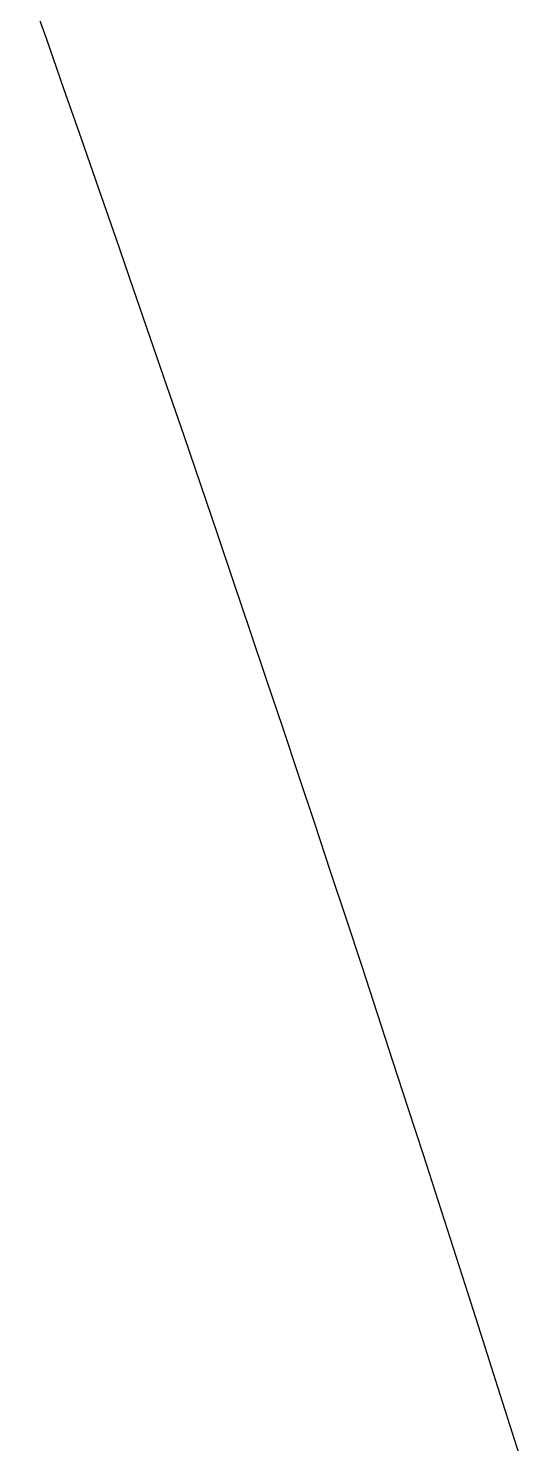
# Model space of a CAD drawing. Extents: x 14 to 1461, y -733 to -10.
# Drawn here: x 666.15 to 681.12, y -290.63 to -248.14 of the extents above; entities that cross this region are included whole.
import ezdxf

# ---------------------------------------------------------------- set-up
doc = ezdxf.new("R2010")
doc.units = 0

msp = doc.modelspace()

# ---------------------------------------------------------------- linework, layer by layer
at = {"layer": 'Cut', "color": 0}
for p, q in [((666.151887, -246.920205), (666.684199, -248.432918)), ((666.684199, -248.432918), (667.213134, -249.940933)), ((667.213134, -249.940933), (667.738699, -251.444262)), ((667.738699, -251.444262), (668.260904, -252.942917)), ((668.260904, -252.942917), (668.779758, -254.436911)), ((668.779758, -254.436911), (669.295269, -255.926255)), ((669.295269, -255.926255), (669.807447, -257.410961)), ((669.807447, -257.410961), (670.3163, -258.891043)), ((670.3163, -258.891043), (670.821838, -260.366511)), ((670.821838, -260.366511), (671.324069, -261.837377)), ((671.324069, -261.837377), (671.823003, -263.303655)), ((671.823003, -263.303655), (672.318648, -264.765356)), ((672.318648, -264.765356), (672.811014, -266.222492)), ((672.811014, -266.222492), (673.300109, -267.675075)), ((673.300109, -267.675075), (673.785942, -269.123117)), ((673.785942, -269.123117), (674.268522, -270.566631)), ((674.268522, -270.566631), (674.747858, -272.005628)), ((674.747858, -272.005628), (675.22396, -273.44012)), ((675.22396, -273.44012), (675.696836, -274.870121)), ((675.696836, -274.870121), (676.166494, -276.295641)), ((676.166494, -276.295641), (676.632945, -277.716693)), ((676.632945, -277.716693), (677.096197, -279.133289)), ((677.096197, -279.133289), (677.556258, -280.54544)), ((677.556258, -280.54544), (678.013139, -281.95316)), ((678.013139, -281.95316), (678.466847, -283.35646)), ((678.466847, -283.35646), (678.917392, -284.755353)), ((678.917392, -284.755353), (679.364783, -286.14985)), ((679.364783, -286.14985), (679.809029, -287.539963)), ((679.809029, -287.539963), (680.250138, -288.925705)), ((680.250138, -288.925705), (680.68812, -290.307087)), ((680.68812, -290.307087), (681.122983, -291.684123))]:
    msp.add_line(p, q, dxfattribs=at)

doc.saveas('drawing.dxf')
